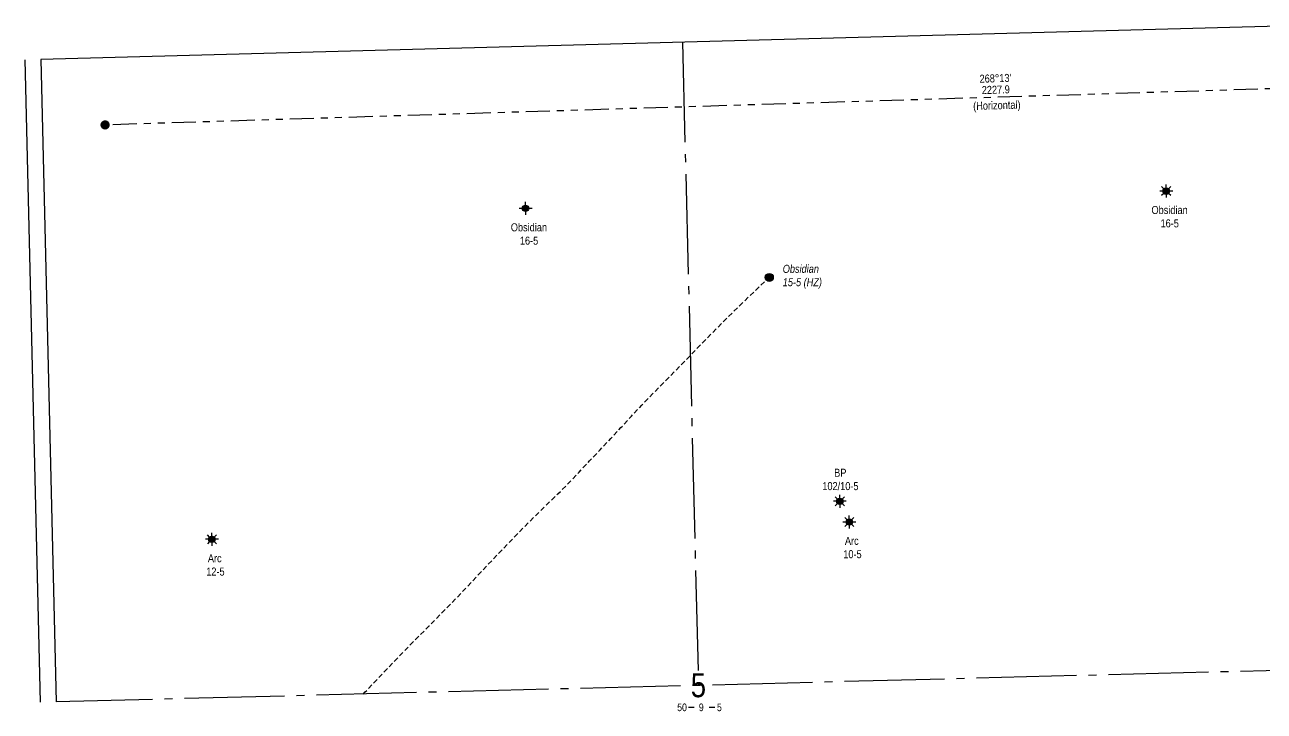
# Model space of a CAD drawing. Extents: x 613721 to 622755, y 5905527 to 5910064.
# Drawn here: x 613721 to 615269, y 5905553 to 5906410 of the extents above; entities that cross this region are included whole.
import ezdxf
from ezdxf.enums import TextEntityAlignment as Align

# ---------------------------------------------------------------- set-up
doc = ezdxf.new("R2010")
doc.units = 0
doc.header["$LTSCALE"] = 5
for name, pattern in [('DASHED1', [0.375, 0.25, -0.125]), ('foc-DOT', [1, 0.2, -0.8]), ('foc-DRILLPATH', [14.75, 6, -1.75, 1.75, -1.75, 1.75, -1.75]), ('foc-QUARTERLINE', [33, 25, -3, 2, -3])]:
    doc.linetypes.add(name, pattern=pattern)
for name, color, linetype in [('10', 1, 'Continuous'), ('9', 3, 'Continuous'), ('ABADATA-DRILL-T', 8, 'Continuous'), ('DETAIL-HZ-Existing', 8, 'foc-DOT'), ('DRILL-T', 8, 'Continuous'), ('L-BD', 7, 'Continuous'), ('L-MON', 1, 'Continuous'), ('L-SEC', 7, 'Continuous'), ('L-SECLBL', 7, 'Continuous'), ('L-SECQ', 8, 'foc-QUARTERLINE'), ('P-PDRILLPATH', 12, 'foc-DRILLPATH')]:
    doc.layers.add(name, color=color, linetype=linetype)
doc.styles.add('80L', font='ARIALN.TTF', dxfattribs={"height": 10})
doc.styles.add('SIMPLEX', font='ARIALN.TTF')

# ---------------------------------------------------------------- blocks, each defined once
blk = doc.blocks.new('L-SECLBL')
at = {"layer": '9', "color": 7}
for p, q in [((-5.1, -27.8), (-12.3, -27.8)), ((20.7, -27.8), (13.5, -27.8))]:
    blk.add_line(p, q, dxfattribs=at)
at = {"layer": '10', "color": 2, "style": 'SIMPLEX'}
blk.add_attdef('SEC', text='', height=30, dxfattribs=at).set_placement((0, 0), align=Align.MIDDLE)
at = {"layer": '10', "color": 5, "style": '80L'}
blk.add_attdef('TWP', text='', height=9.5, dxfattribs=at).set_placement((-14.4, -27.4), align=Align.MIDDLE_RIGHT)
blk.add_attdef('RGE', text='', height=9.5, dxfattribs=at).set_placement((3.6, -27.4), align=Align.MIDDLE_CENTER)
blk.add_attdef('MER', text='', height=9.5, dxfattribs=at).set_placement((23.2, -27.4), align=Align.MIDDLE_LEFT)
blk = doc.blocks.new('plbh')
at = {"layer": 'L-MON'}
h = blk.add_hatch(color=255, dxfattribs=at)
h.dxf.hatch_style = 1
edge = h.paths.add_edge_path()
edge.add_arc((0, 0), 1.16, 0, 360)
h = blk.add_hatch(color=256, dxfattribs=at)
h.dxf.hatch_style = 1
h.paths.add_polyline_path([(-0.96, 0, 1), (0.96, 0, 1)])
h.paths.add_polyline_path([(0.91, 0, -1), (-0.91, 0, -1)], flags=16)
h.paths.add_polyline_path([(0.45, 0, -1), (-0.45, 0, -1)], flags=0)
h = blk.add_hatch(color=256, dxfattribs=at)
h.dxf.hatch_style = 1
h.paths.add_polyline_path([(-0.45, 0, 1), (0.45, 0, 1)])
h.paths.add_polyline_path([(0.4, 0, -1), (-0.4, 0, -1)], flags=16)
at = {"layer": 'L-MON', "color": 240}
for radius in [0.96, 0.91, 0.45, 0.4]:
    blk.add_circle((0, 0), radius, dxfattribs=at)
blk = doc.blocks.new('GAS')
h = blk.add_hatch(color=255)
h.dxf.hatch_style = 1
edge = h.paths.add_edge_path()
edge.add_arc((0, 0), 0.9, 0, 360)
for p, q in [((-0.81, 0), (-1.62, 0)), ((-0.57, 0.57), (-1.14, 1.14)), ((0, 0.81), (0, 1.62)), ((0.57, 0.57), (1.14, 1.14)), ((1.62, 0), (0.81, 0)), ((-0.57, -0.57), (-1.14, -1.14)), ((0, -0.81), (0, -1.62)), ((1.14, -1.14), (0.57, -0.57))]:
    blk.add_line(p, q)
blk.add_circle((0, 0), 0.8)
blk = doc.blocks.new('BH-Existing')
at = {"layer": 'ABADATA-DRILL-T'}
h = blk.add_hatch(color=256, dxfattribs=at)
h.dxf.hatch_style = 1
edge = h.paths.add_edge_path()
edge.add_arc((0, 0), 0.5, 0, 360)
blk.add_circle((0, 0), 0.5, dxfattribs=at)
blk = doc.blocks.new('Gabd')
h = blk.add_hatch(color=255)
h.dxf.hatch_style = 1
edge = h.paths.add_edge_path()
edge.add_arc((0, 0), 0.8, 0, 360)
for p, q in [((-0.81, 0), (-1.62, 0)), ((0, 0.81), (0, 1.62)), ((1.62, 0), (0.81, 0)), ((0, -0.81), (0, -1.62))]:
    blk.add_line(p, q)
blk.add_circle((0, 0), 0.8)

msp = doc.modelspace()

# ---------------------------------------------------------------- linework, layer by layer
at = {"layer": 'DETAIL-HZ-Existing', "linetype": 'DASHED1', "ltscale": 5, "flags": 128}
msp.add_lwpolyline([(614143.518, 5905574.27), (614146.038, 5905576.954), (614159.147, 5905590.825), (614172.168, 5905604.564), (614185.332, 5905618.236), (614198.801, 5905632.066), (614212.304, 5905645.776), (614225.928, 5905659.409), (614239.352, 5905673.037), (614252.784, 5905686.796), (614266.114, 5905700.612), (614279.232, 5905714.473), (614292.29, 5905728.383), (614305.397, 5905742.304), (614318.656, 5905756.178), (614331.84, 5905769.831), (614345.313, 5905783.5), (614358.936, 5905797.173), (614372.8, 5905810.862), (614386.444, 5905824.075), (614400.002, 5905837.527), (614413.25, 5905851.451), (614426.226, 5905865.399), (614439.356, 5905879.24), (614452.591, 5905893.244), (614465.49, 5905907.12), (614478.443, 5905921.218), (614491.558, 5905935.209), (614505.018, 5905949.048), (614518.5, 5905962.778), (614532.072, 5905976.51), (614545.552, 5905990.319), (614558.951, 5906004.157), (614572.138, 5906017.68), (614585.504, 5906031.247), (614598.973, 5906044.696), (614612.758, 5906058.283), (614626.489, 5906071.648), (614638.377, 5906082.95), (614650.809, 5906094.534)], dxfattribs=at)
at = {"layer": 'L-SEC'}
for p, q in [((615343.81, 5906410.05), (613740.752, 5906366.881)), ((613720.65, 5906366.34), (613739.8, 5905563.89)), ((613740.752, 5906366.881), (613759.903, 5905564.407))]:
    msp.add_line(p, q, dxfattribs=at)
at = {"layer": 'L-SECQ'}
for p, q in [((614542.281, 5906388.466), (614562.203, 5905585.034)), ((615364.502, 5905605.661), (613759.903, 5905564.407))]:
    msp.add_line(p, q, dxfattribs=at)
at = {"layer": 'P-PDRILLPATH', "flags": 128}
msp.add_lwpolyline([(616067.706, 5906367.968), (616047, 5906354), (613821, 5906285)], dxfattribs=at)

# ---------------------------------------------------------------- block references
at = {"layer": 'ABADATA-DRILL-T', "xscale": 9.999999999999986, "yscale": 9.999999999999986, "zscale": 9.999999999999986}
msp.add_blockref('BH-Existing', (614650.809, 5906094.534), dxfattribs=at)
at = {"layer": 'DRILL-T', "xscale": 4.999999999999993, "yscale": 4.999999999999993, "zscale": 4.999999999999993}
for name, p in [('GAS', (615146.62, 5906202.411)), ('Gabd', (614346.242, 5906180.788)), ('GAS', (614738.901, 5905814.937)), ('GAS', (614750.728, 5905789.067)), ('GAS', (613954.416, 5905767.5))]:
    msp.add_blockref(name, p, dxfattribs=at)
at = {"layer": 'L-MON', "xscale": 4.998171999999992, "yscale": 4.998171999999992, "zscale": 4.998171999999992}
msp.add_blockref('plbh', (613821, 5906285), dxfattribs=at)
at = {"layer": 'L-SECLBL', "xscale": 0.9996344000000001, "yscale": 0.9996344000000001, "zscale": 0.9996344000000001}
msp.add_blockref('L-SECLBL', (614562.203, 5905585.034), dxfattribs=at).add_auto_attribs({'SEC': '5', 'TWP': '50', 'RGE': '9', 'MER': '5'})

# ---------------------------------------------------------------- texts
at = {"layer": 'DRILL-T', "attachment_point": 1, "style": '80L'}
for s, width, insert, char_height in [('\\pi-10.6869;Obsidian\\P\\pi0.61525;16-5', 22.44374, (615138.927, 5906183.75), 9.99634), ('\\pi-10.6869;Obsidian\\P\\pi0.61525;16-5', 22.44374, (614338.549, 5906162.127), 9.99634), ('{\\fArial Narrow|b0|i1|c0|p34;Obsidian\\P15-5 (HZ)}', 107.81866, (614667.571, 5906110.276), 10), ('\\pi4.25989;BP\\P\\pi-10.53006;102/10-5', 22.44374, (614727.578, 5905855.605), 9.99634), ('\\pi2.68816;Arc\\P\\pi0.61525;10-5', 22.44374, (614742.573, 5905770.564), 9.99634), ('\\pi2.68816;Arc\\P\\pi0.61525;12-5', 22.44374, (613946.723, 5905748.839), 9.99634)]:
    msp.add_mtext_dynamic_manual_height_columns(s, width=width, gutter_width=49.982, heights=[0], dxfattribs=dict(at, insert=insert, char_height=char_height))
at = {"layer": 'L-BD', "color": 5, "style": '80L'}
for s, height, p in [("268°13'", 9.9963, (614933.264, 5906343.23)), ('2227.9', 9.9963, (614933.706, 5906328.992)), ('(Horizontal)', 9.99634, (614935.088, 5906308.266))]:
    msp.add_text(s, height=height, rotation=1.7754, dxfattribs=at).set_placement(p, align=Align.MIDDLE)

doc.saveas('drawing.dxf')
